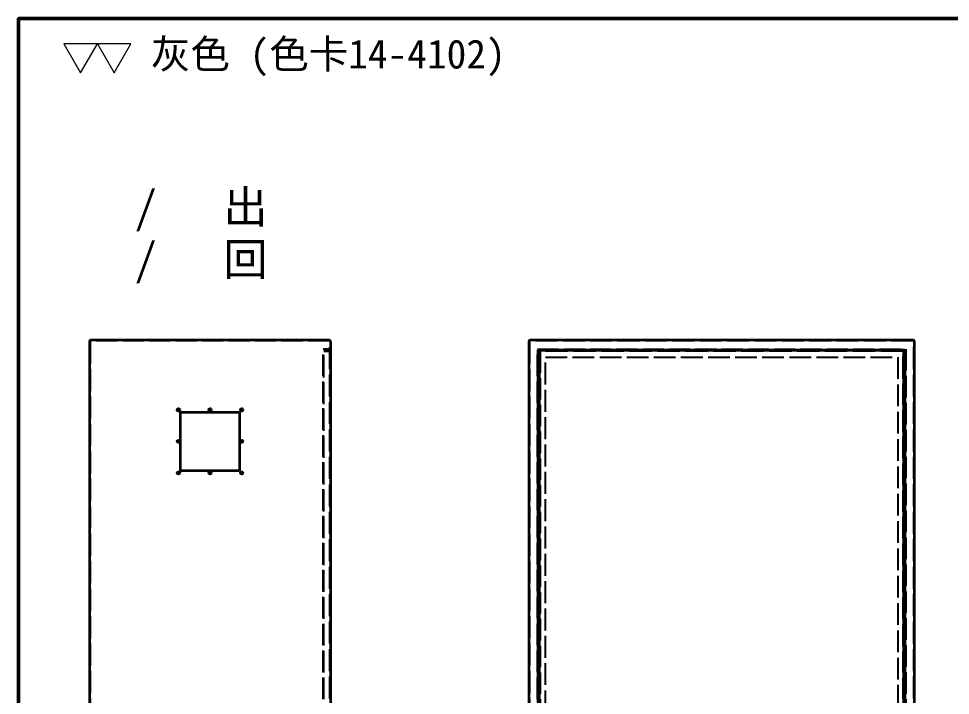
# Model space of a CAD drawing. Header units: millimetres. Extents: x 150 to 4305, y 150 to 3000.
# Drawn here: x 150 to 2082, y 1597 to 3000 of the extents above; entities that cross this region are included whole.
import ezdxf

# ---------------------------------------------------------------- set-up
doc = ezdxf.new("R2010")
doc.units = ezdxf.units.MM
doc.header["$LTSCALE"] = 15
doc.linetypes.add('DASHED', pattern=[0.2067, 0.1654, -0.0413])
for name, color, linetype, lineweight in [('可見 (ISO)', 7, 'Continuous', 35), ('圖框 (ISO)', 7, 'Continuous', 50), ('圖框層', 7, 'Continuous', 20), ('標題 (ISO)', 7, 'Continuous', 50), ('符號 (ISO)', 7, 'Continuous', 25), ('隱藏 (ISO)', 7, 'DASHED', 25)]:
    doc.layers.add(name, color=color, linetype=linetype, lineweight=lineweight)
doc.styles.add('文字型式124', font='kaiu.ttf')
doc.styles.add('文字型式61', font='kaiu.ttf')
doc.styles.add('文字型式65', font='kaiu.ttf')
doc.styles.add('文字型式85', font='kaiu.ttf')
doc.styles.add('文字型式88', font='kaiu.ttf')
doc.styles.add('註記文字 (JIS)', font='kaiu.ttf')

# ---------------------------------------------------------------- blocks, each defined once
blk = doc.blocks.new('圖框 預設圖框')
at = {"layer": '圖框 (ISO)', "flags": 128}
blk.add_lwpolyline([(10, 10), (10, 200), (287, 200), (287, 10), (10, 10)], dxfattribs=at)
blk = doc.blocks.new('標題欄框 ISO')
at = {"layer": '圖框層', "color": 7}
for p, q in [((96.83, 201.31), (92.21, 201.31)), ((92.21, 201.31), (94.52, 197.31)), ((94.52, 197.31), (96.83, 201.31)), ((101.44, 201.31), (96.83, 201.31)), ((96.83, 201.31), (99.13, 197.31)), ((99.13, 197.31), (101.44, 201.31))]:
    blk.add_line(p, q, dxfattribs=at)
at = {"layer": '標題 (ISO)'}
for tag, p, height, style in [('描述_001', (104.23, 197.92), 4, '文字型式65'), ('材料_001', (243.69, 30.48), 3, '文字型式61'), ('狀態_001', (264.88, 30.23), 3.5, '文字型式85'), ('視圖比例_001', (286.32, 30.31), 3.5, '文字型式85'), ('主題_001', (141.5, 29.28), 3.3, '文字型式124'), ('建立日期_001', (286.05, 24.2), 2.5, '文字型式88'), ('標題_001', (217.32, 17.02), 3.5, '文字型式85'), ('零件號碼_001', (248.76, 17.63), 3, '文字型式61'), ('工程師_001', (304.94, 17.35), 3.5, '文字型式85'), ('設計師_001', (344.94, 17.35), 3.5, '文字型式85')]:
    blk.add_attdef(tag, p, '', height=height, dxfattribs=dict(at, style=style))

msp = doc.modelspace()

# ---------------------------------------------------------------- linework, layer by layer
at = {"layer": '可見 (ISO)'}
for p, q in [((296.884, 2330.356), (296.884, 736.356)), ((793.884, 2333.356), (299.884, 2333.356)), ((796.884, 736.356), (796.884, 2330.356)), ((1207.363, 2330.356), (1207.363, 736.356)), ((2004.363, 2333.356), (1210.363, 2333.356)), ((2007.363, 736.356), (2007.363, 2330.356)), ((1227.363, 753.356), (1227.363, 2313.356)), ((1227.363, 2313.356), (1987.363, 2313.356)), ((1229.363, 2311.856), (1232.363, 2308.856)), ((1229.363, 2311.856), (1229.363, 754.856)), ((1985.363, 2311.856), (1229.363, 2311.856)), ((1982.363, 2308.856), (1985.363, 2311.856)), ((1985.363, 754.856), (1985.363, 2311.856)), ((1987.363, 2313.356), (1987.363, 753.356)), ((485.884, 2184.356), (607.884, 2184.356)), ((485.884, 2062.356), (485.884, 2184.356)), ((607.884, 2184.356), (607.884, 2062.356)), ((607.884, 2062.356), (485.884, 2062.356))]:
    msp.add_line(p, q, dxfattribs=at)
for centre in [(481.384, 2188.856), (546.884, 2188.856), (612.384, 2188.856), (481.384, 2123.356), (612.384, 2123.356), (481.384, 2057.856), (546.884, 2057.856), (612.384, 2057.856)]:
    msp.add_circle(centre, 2.5, dxfattribs=at)
for centre, start, end in [((299.884, 2330.356), 90, 180), ((793.884, 2330.356), 0, 90), ((1210.363, 2330.356), 90, 180), ((2004.363, 2330.356), 0, 90)]:
    msp.add_arc(centre, 3, start, end, dxfattribs=at)
at = {"layer": '隱藏 (ISO)', "ltscale": 18.361094}
for p, q in [((298.484, 2330.356), (298.484, 736.356)), ((795.284, 736.356), (795.284, 2330.356)), ((1208.963, 2330.356), (1208.963, 736.356)), ((2005.763, 736.356), (2005.763, 2330.356))]:
    msp.add_line(p, q, dxfattribs=at)
at = {"layer": '隱藏 (ISO)', "ltscale": 17.703238}
msp.add_line((793.884, 2331.756), (299.884, 2331.756), dxfattribs=at)
at = {"layer": '隱藏 (ISO)', "ltscale": 18.291981}
msp.add_line((2004.363, 2331.756), (1210.363, 2331.756), dxfattribs=at)
at = {"layer": '隱藏 (ISO)', "ltscale": 1.790315}
for p, q in [((795.284, 2314.956), (781.184, 2314.956)), ((796.884, 2313.356), (782.784, 2313.356))]:
    msp.add_line(p, q, dxfattribs=at)
at = {"layer": '隱藏 (ISO)', "ltscale": 18.006311}
for p, q in [((781.184, 751.756), (781.184, 2314.956)), ((1225.763, 751.756), (1225.763, 2314.956)), ((1988.963, 2314.956), (1988.963, 751.756))]:
    msp.add_line(p, q, dxfattribs=at)
at = {"layer": '隱藏 (ISO)', "ltscale": 17.969452}
msp.add_line((782.784, 753.356), (782.784, 2313.356), dxfattribs=at)
at = {"layer": '隱藏 (ISO)', "ltscale": 1.396677}
msp.add_line((793.884, 2311.856), (782.884, 2311.856), dxfattribs=at)
at = {"layer": '隱藏 (ISO)', "ltscale": 17.934895}
msp.add_line((782.884, 754.856), (782.884, 2311.856), dxfattribs=at)
at = {"layer": '隱藏 (ISO)', "ltscale": 1.574449}
msp.add_line((782.884, 2310.256), (795.284, 2310.256), dxfattribs=at)
at = {"layer": '隱藏 (ISO)', "ltscale": 17.582418}
msp.add_line((1225.763, 2314.956), (1988.963, 2314.956), dxfattribs=at)
at = {"layer": '隱藏 (ISO)', "ltscale": 17.898035}
for p, q in [((1230.963, 2310.256), (1230.963, 756.456)), ((1983.763, 756.456), (1983.763, 2310.256))]:
    msp.add_line(p, q, dxfattribs=at)
at = {"layer": '隱藏 (ISO)', "ltscale": 18.676888}
msp.add_line((1983.763, 2310.256), (1230.963, 2310.256), dxfattribs=at)
at = {"layer": '隱藏 (ISO)', "ltscale": 0.203068}
for p, q in [((782.784, 2298.356), (781.184, 2298.356)), ((1208.963, 2191.356), (1207.363, 2191.356)), ((1208.963, 2186.356), (1207.363, 2186.356)), ((1208.963, 2184.356), (1207.363, 2184.356)), ((2007.363, 2191.356), (2005.763, 2191.356)), ((2007.363, 2186.356), (2005.763, 2186.356)), ((2007.363, 2184.356), (2005.763, 2184.356)), ((1208.963, 2125.856), (1207.363, 2125.856)), ((2007.363, 2125.856), (2005.763, 2125.856)), ((1208.963, 2120.856), (1207.363, 2120.856)), ((2007.363, 2120.856), (2005.763, 2120.856)), ((1208.963, 2062.356), (1207.363, 2062.356)), ((1208.963, 2060.356), (1207.363, 2060.356)), ((1208.963, 2055.356), (1207.363, 2055.356)), ((2007.363, 2062.356), (2005.763, 2062.356)), ((2007.363, 2060.356), (2005.763, 2060.356)), ((2007.363, 2055.356), (2005.763, 2055.356))]:
    msp.add_line(p, q, dxfattribs=at)
at = {"layer": '隱藏 (ISO)', "ltscale": 18.276623}
for p, q in [((1242.363, 768.356), (1242.363, 2298.356)), ((1972.363, 2298.356), (1972.363, 768.356))]:
    msp.add_line(p, q, dxfattribs=at)
at = {"layer": '隱藏 (ISO)', "ltscale": 18.111223}
msp.add_line((1242.363, 2298.356), (1972.363, 2298.356), dxfattribs=at)
at = {"layer": '隱藏 (ISO)', "ltscale": 0.279143}
for centre, start, end in [((299.884, 2330.356), 90, 180), ((793.884, 2330.356), 0, 90), ((1210.363, 2330.356), 90, 180), ((2004.363, 2330.356), 0, 90)]:
    msp.add_arc(centre, 1.4, start, end, dxfattribs=at)
at = {"layer": '隱藏 (ISO)', "ltscale": 0.727532}
msp.add_arc((793.884, 2308.856), 3, 0, 90, dxfattribs=at)

# ---------------------------------------------------------------- block references
at = {"xscale": 15, "yscale": 15, "zscale": 15}
msp.add_blockref('圖框 預設圖框', (0, 0), dxfattribs=at)
ref = msp.add_blockref('標題欄框 ISO', (-1139.219, -72.164), dxfattribs=dict(xscale=15, yscale=15, zscale=15))
ref.add_attrib('描述_001', '灰色 (色卡14-4102)', (424.215, 2896.608), dxfattribs={"layer": '標題 (ISO)', "height": 60, "style": '文字型式65'})

# ---------------------------------------------------------------- texts
at = {"layer": '符號 (ISO)', "insert": (252.789, 2643), "char_height": 67.5, "width": 411.42855, "attachment_point": 1, "line_spacing_factor": 0.958537, "style": '註記文字 (JIS)'}
msp.add_mtext('{   /   出\\P   /   回}', dxfattribs=at)

doc.saveas('drawing.dxf')
